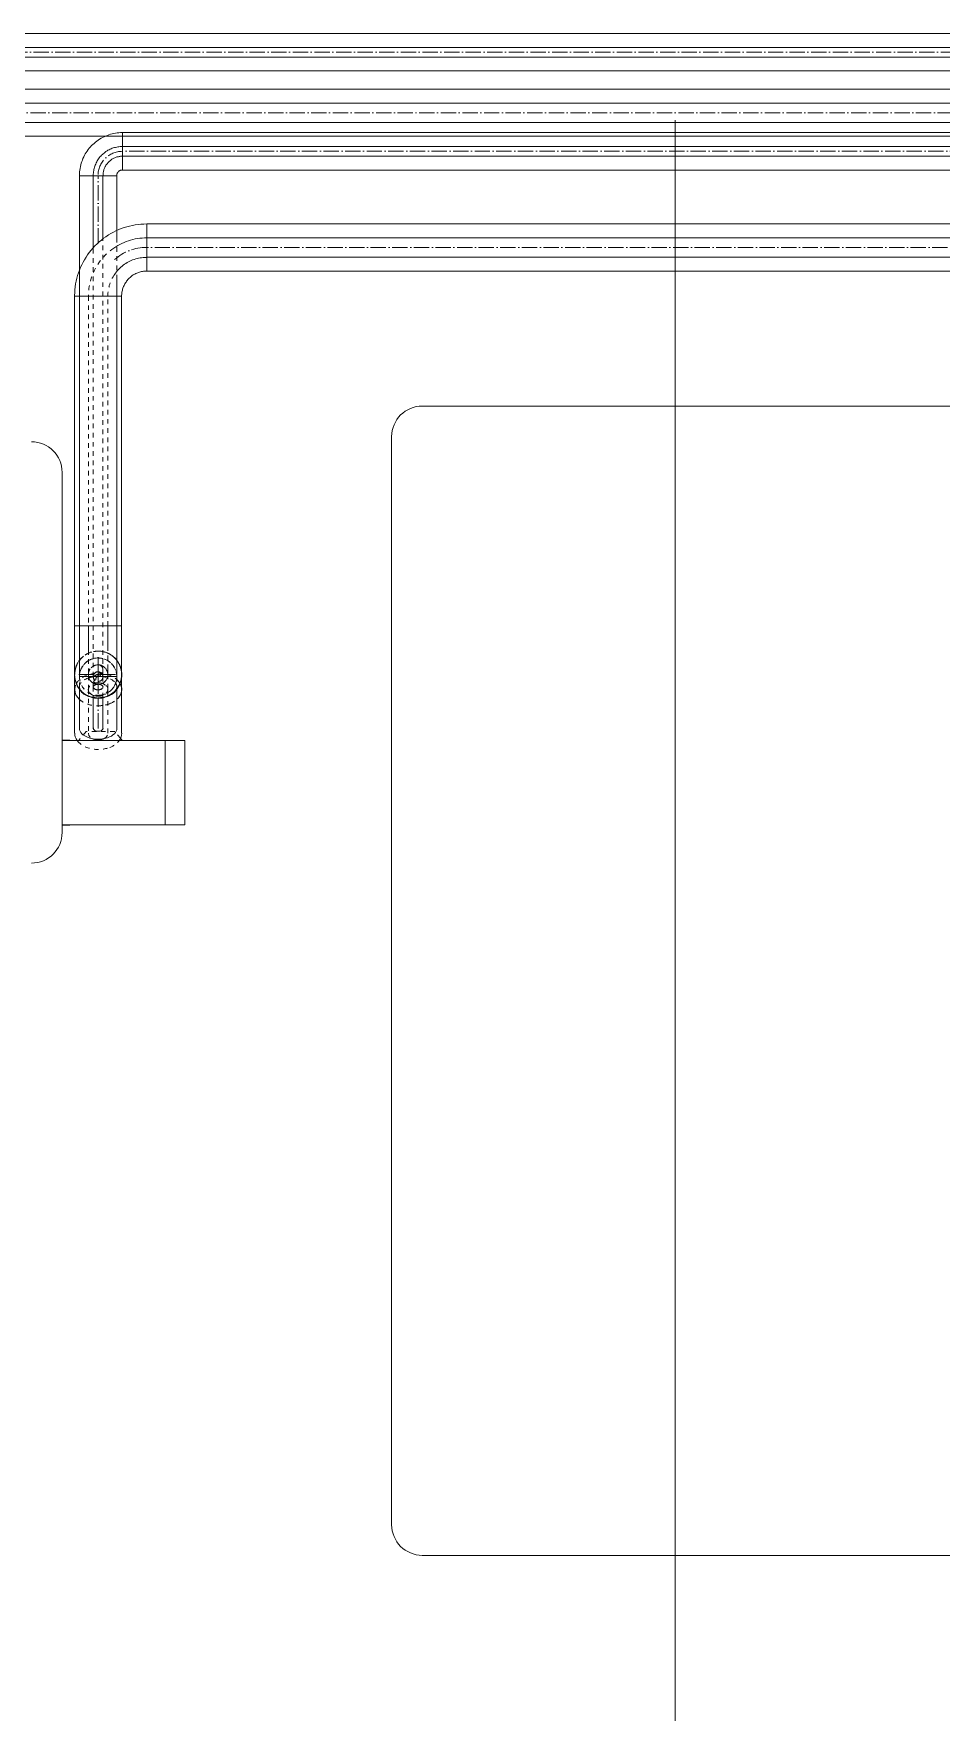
# Model space of a CAD drawing. Header units: millimetres. Extents: x -88595 to 880822, y -1054509 to -148035.
# Drawn here: x 524917 to 525509, y -279025 to -277930 of the extents above; entities that cross this region are included whole.
import ezdxf

# ---------------------------------------------------------------- set-up
doc = ezdxf.new("R2010")
doc.units = ezdxf.units.MM
for name, pattern in [('$0$ADSK_Скрыто', [6, 3, -3]), ('$1$ADSK_Скрыто', [6, 3, -3]), ('$10$ADSK_Осевая', [14, 10, -2, 0, -2]), ('$11$ADSK_Осевая', [14, 10, -2, 0, -2]), ('$2$ADSK_Скрыто', [6, 3, -3]), ('$3$ADSK_Скрыто', [6, 3, -3]), ('$4$ADSK_Скрыто', [6, 3, -3])]:
    doc.linetypes.add(name, pattern=pattern)
for name, color, linetype, lineweight in [('Изоляция', 7, 'Continuous', 18), ('Линии', 7, 'Continuous', 9), ('Марки', 7, 'Continuous', 20), ('Оборудование', 7, 'Continuous', 18), ('Трубопровод', 7, 'Continuous', 18), ('Трубопроводы', 7, 'Continuous', 18)]:
    doc.layers.add(name, color=color, linetype=linetype, lineweight=lineweight)

# ---------------------------------------------------------------- blocks, each defined once
blk = doc.blocks.new('$0$ADSK_МедьПайка_Отвод-гнутая труба - Отвод _гнутая труба_-V69-В_Координация_кровля ОВ3')
at = {"layer": 'Линии', "linetype": '$0$ADSK_Скрыто', "flags": 128}
for points in [[(11796.3, -15246.6), (11796.3, -15246.5), (11796.3, -15246.4), (11796.4, -15246.3), (11796.4, -15246.1), (11796.5, -15246), (11796.5, -15245.9), (11796.6, -15245.8), (11796.6, -15245.7), (11796.7, -15245.6), (11796.7, -15245.4), (11796.8, -15245.3), (11796.9, -15245.2), (11797, -15245.1), (11797, -15245), (11797.1, -15244.9), (11797.2, -15244.9), (11797.3, -15244.8), (11797.4, -15244.7), (11797.5, -15244.6), (11797.6, -15244.5), (11797.7, -15244.5), (11797.8, -15244.4), (11797.9, -15244.3), (11798, -15244.3), (11798.2, -15244.2), (11798.3, -15244.2), (11798.4, -15244.1), (11798.5, -15244.1), (11798.6, -15244.1), (11798.8, -15244), (11798.9, -15244), (11799, -15244), (11799.1, -15244), (11799.3, -15244), (11799.4, -15244), (11799.4, -15244)], [(11796.3, -15253.9), (11796.3, -15253.4), (11796.3, -15252.9), (11796.3, -15252.4), (11796.3, -15251.9), (11796.3, -15251.5), (11796.3, -15251.1), (11796.3, -15250.7), (11796.3, -15250.3), (11796.3, -15249.9), (11796.3, -15249.6), (11796.3, -15249.2), (11796.3, -15248.9), (11796.3, -15248.6), (11796.3, -15248.4), (11796.3, -15248.1), (11796.3, -15247.9), (11796.3, -15247.7), (11796.3, -15247.6), (11796.3, -15247.4), (11796.3, -15247.3), (11796.3, -15247.2), (11796.3, -15247.2)], [(11799.4, -15244), (11799.6, -15244), (11799.7, -15244), (11799.8, -15244), (11799.9, -15244), (11800.1, -15244), (11800.2, -15244), (11800.3, -15244.1), (11800.4, -15244.1), (11800.5, -15244.2), (11800.7, -15244.2), (11800.8, -15244.3), (11800.9, -15244.3), (11801, -15244.4), (11801.1, -15244.4), (11801.2, -15244.5), (11801.3, -15244.6), (11801.4, -15244.7), (11801.5, -15244.7), (11801.6, -15244.8), (11801.7, -15244.9), (11801.8, -15245), (11801.9, -15245.1), (11802, -15245.2), (11802, -15245.3), (11802.1, -15245.4), (11802.2, -15245.5), (11802.2, -15245.6), (11802.3, -15245.7), (11802.3, -15245.9), (11802.4, -15246), (11802.4, -15246.1), (11802.5, -15246.2), (11802.5, -15246.3), (11802.5, -15246.5), (11802.6, -15246.6)], [(11802.6, -15247.2), (11802.6, -15247.2), (11802.6, -15247.3), (11802.6, -15247.4), (11802.6, -15247.6), (11802.6, -15247.7), (11802.6, -15247.9), (11802.6, -15248.1), (11802.6, -15248.4), (11802.6, -15248.6), (11802.6, -15248.9), (11802.6, -15249.2), (11802.6, -15249.6), (11802.6, -15249.9), (11802.6, -15250.3), (11802.6, -15250.7), (11802.6, -15251.1), (11802.6, -15251.5), (11802.6, -15251.9), (11802.6, -15252.4), (11802.6, -15252.9), (11802.6, -15253.4), (11802.6, -15253.9)]]:
    blk.add_lwpolyline(points, dxfattribs=at)
at = {"layer": 'Линии', "linetype": '$0$ADSK_Скрыто'}
for radius, start, end in [(3.17, 90, 173.1216), (3.17, 180, 270), (3.18, 6.8784, 90), (3.17, 270, 0)]:
    blk.add_arc((11799.4, -15247.1), radius, start, end, dxfattribs=at)
for major_axis, start_param, end_param in [((3.17, 0), 1.705302, 4.712389), ((3.18, 0), 4.712389, 7.719476)]:
    blk.add_ellipse((11799.4, -15253.9), major_axis=major_axis, ratio=0.573576, start_param=start_param, end_param=end_param, dxfattribs=at)
blk = doc.blocks.new('$0$ADSK_МедьПайка_Отвод-гнутая труба - Отвод _гнутая труба_-V70-В_Координация_кровля ОВ3')
at = {"layer": 'Линии', "color": 134, "linetype": '$0$ADSK_Скрыто', "true_color": 0x00a6a6, "flags": 128}
for points in [[(11793.1, -15245.8), (11793.1, -15245.5), (11793.1, -15245.3), (11793.1, -15245), (11793.2, -15244.8), (11793.2, -15244.5), (11793.3, -15244.3), (11793.3, -15244), (11793.4, -15243.8), (11793.5, -15243.5), (11793.6, -15243.3), (11793.7, -15243.1), (11793.8, -15242.8), (11793.9, -15242.6), (11794.1, -15242.4), (11794.2, -15242.2), (11794.3, -15242), (11794.5, -15241.8), (11794.7, -15241.6), (11794.8, -15241.4), (11795, -15241.2), (11795.2, -15241), (11795.4, -15240.9), (11795.6, -15240.7), (11795.8, -15240.6), (11796, -15240.4), (11796.2, -15240.3), (11796.4, -15240.2), (11796.7, -15240.1), (11796.9, -15239.9), (11797.1, -15239.8), (11797.4, -15239.8), (11797.6, -15239.7), (11797.9, -15239.6), (11798.1, -15239.6), (11798.4, -15239.5), (11798.6, -15239.5), (11798.9, -15239.4), (11799.1, -15239.4), (11799.4, -15239.4), (11799.4, -15239.4)], [(11793.1, -15255.5), (11793.1, -15254.6), (11793.1, -15253.7), (11793.1, -15252.9), (11793.1, -15252.1), (11793.1, -15251.4), (11793.1, -15250.7), (11793.1, -15250), (11793.1, -15249.4), (11793.1, -15248.8), (11793.1, -15248.3), (11793.1, -15247.8), (11793.1, -15247.4), (11793.1, -15247), (11793.1, -15246.7), (11793.1, -15246.4), (11793.1, -15246.2), (11793.1, -15246), (11793.1, -15245.9), (11793.1, -15245.8), (11793.1, -15245.8)], [(11799.4, -15239.4), (11799.7, -15239.4), (11799.9, -15239.4), (11800.2, -15239.5), (11800.4, -15239.5), (11800.7, -15239.5), (11800.9, -15239.6), (11801.2, -15239.7), (11801.4, -15239.7), (11801.7, -15239.8), (11801.9, -15239.9), (11802.1, -15240), (11802.4, -15240.1), (11802.6, -15240.3), (11802.8, -15240.4), (11803, -15240.5), (11803.2, -15240.7), (11803.4, -15240.8), (11803.6, -15241), (11803.8, -15241.2), (11804, -15241.3), (11804.2, -15241.5), (11804.3, -15241.7), (11804.5, -15241.9), (11804.6, -15242.1), (11804.8, -15242.3), (11804.9, -15242.6), (11805, -15242.8), (11805.1, -15243), (11805.3, -15243.2), (11805.3, -15243.5), (11805.4, -15243.7), (11805.5, -15243.9), (11805.6, -15244.2), (11805.6, -15244.4), (11805.7, -15244.7), (11805.7, -15244.9), (11805.8, -15245.2), (11805.8, -15245.4), (11805.8, -15245.7), (11805.8, -15245.8)], [(11805.8, -15245.8), (11805.8, -15245.8), (11805.8, -15245.9), (11805.8, -15246), (11805.8, -15246.2), (11805.8, -15246.4), (11805.8, -15246.7), (11805.8, -15247), (11805.8, -15247.4), (11805.8, -15247.8), (11805.8, -15248.3), (11805.8, -15248.8), (11805.8, -15249.4), (11805.8, -15250), (11805.8, -15250.6), (11805.8, -15251.3), (11805.8, -15252), (11805.8, -15252.8), (11805.8, -15253.6), (11805.8, -15254.5), (11805.8, -15255.4), (11805.8, -15255.5)]]:
    blk.add_lwpolyline(points, dxfattribs=at)
at = {"layer": 'Линии', "color": 134, "linetype": '$0$ADSK_Скрыто', "true_color": 0x00a6a6}
for start, end in [(90, 195), (345, 90)]:
    blk.add_arc((11799.4, -15245.8), 6.35, start, end, dxfattribs=at)
for start_param, end_param in [(1.570796, 4.712389), (4.712389, 7.853982)]:
    blk.add_ellipse((11799.4, -15255.5), major_axis=(6.35, 0), ratio=0.694658, start_param=start_param, end_param=end_param, dxfattribs=at)
blk = doc.blocks.new('$0$ADSK_МедьПайка_Отвод-гнутая труба - Отвод _гнутая труба_-V80-В_Координация_кровля ОВ3')
at = {"layer": 'Линии', "color": 134, "linetype": '$0$ADSK_Скрыто', "true_color": 0x00a6a6}
for p, q in [((11795.9, -15214), (11795.5, -15214)), ((11795.9, -15214), (11795.5, -15214)), ((11803.4, -15214), (11802.9, -15214)), ((11803.4, -15214), (11802.9, -15214))]:
    blk.add_line(p, q, dxfattribs=at)
at = {"layer": 'Линии', "color": 134, "linetype": '$0$ADSK_Скрыто', "true_color": 0x00a6a6, "flags": 128}
for points in [[(11793.1, -15229.8), (11793.1, -15230.9), (11793.1, -15231.9), (11793.1, -15233), (11793.1, -15234), (11793.1, -15235), (11793.1, -15235.9), (11793.1, -15236.8), (11793.1, -15237.7), (11793.1, -15238.5), (11793.1, -15239.3), (11793.1, -15240), (11793.1, -15240.7), (11793.1, -15241.4), (11793.1, -15242)], [(11805.8, -15242.2), (11805.8, -15241.6), (11805.8, -15240.9), (11805.8, -15240.2), (11805.8, -15239.5), (11805.8, -15238.7), (11805.8, -15237.9), (11805.8, -15237), (11805.8, -15236.1), (11805.8, -15235.2), (11805.8, -15234.2), (11805.8, -15233.3), (11805.8, -15232.2), (11805.8, -15231.2), (11805.8, -15230.1)], [(11793.1, -15245.3), (11793.1, -15245.5), (11793.1, -15245.6), (11793.1, -15245.7), (11793.1, -15245.8)], [(11805.8, -15245.8), (11805.8, -15245.7), (11805.8, -15245.7), (11805.8, -15245.5), (11805.8, -15245.4)]]:
    blk.add_lwpolyline(points, dxfattribs=at)
at = {"layer": 'Линии', "color": 134, "linetype": '$0$ADSK_Скрыто', "true_color": 0x00a6a6}
for start, end in [(90, 195), (345, 90)]:
    blk.add_arc((11799.4, -15245.8), 6.35, start, end, dxfattribs=at)
at = {"layer": 'Трубопроводы', "color": 134, "true_color": 0x00a6a6, "flags": 128}
for points in [[(11793.1, -15214), (11793.1, -15215.3), (11793.1, -15216.6), (11793.1, -15217.8), (11793.1, -15219.1), (11793.1, -15220.3), (11793.1, -15221.6), (11793.1, -15222.8), (11793.1, -15224), (11793.1, -15225.2), (11793.1, -15226.4), (11793.1, -15227.5), (11793.1, -15228.7), (11793.1, -15229.8)], [(11805.8, -15230.1), (11805.8, -15229), (11805.8, -15227.8), (11805.8, -15226.7), (11805.8, -15225.5), (11805.8, -15224.3), (11805.8, -15223.1), (11805.8, -15221.9), (11805.8, -15220.7), (11805.8, -15219.4), (11805.8, -15218.2), (11805.8, -15216.9), (11805.8, -15215.6), (11805.8, -15214.4), (11805.8, -15214)], [(11793.1, -15242), (11793.1, -15242.6), (11793.1, -15243.1), (11793.1, -15243.6), (11793.1, -15244), (11793.1, -15244.4), (11793.1, -15244.8), (11793.1, -15245.1), (11793.1, -15245.3), (11793.1, -15245.5)], [(11805.8, -15245.5), (11805.8, -15245.4), (11805.8, -15245.1), (11805.8, -15244.9), (11805.8, -15244.5), (11805.8, -15244.2), (11805.8, -15243.7), (11805.8, -15243.3), (11805.8, -15242.7), (11805.8, -15242.2)]]:
    blk.add_lwpolyline(points, dxfattribs=at)
at = {"layer": 'Трубопроводы', "color": 134, "true_color": 0x00a6a6}
for start, end in [(195, 270), (270, 345)]:
    blk.add_arc((11799.4, -15245.8), 6.35, start, end, dxfattribs=at)
blk = doc.blocks.new('$0$ADSK_МедьПайка_Отвод-гнутая труба - Отвод _гнутая труба_-V77-В_Координация_кровля ОВ3')
at = {"layer": 'Линии', "color": 190, "linetype": '$0$ADSK_Скрыто', "true_color": 0x8000ff}
for p, q in [((-2.7, 15.9), (-3.1, 15.9)), ((-2.7, 15.9), (-3.1, 15.9)), ((3.1, 15.9), (2.7, 15.9)), ((3.1, 15.9), (2.7, 15.9))]:
    blk.add_line(p, q, dxfattribs=at)
at = {"layer": 'Трубопроводы', "color": 190, "true_color": 0x8000ff, "flags": 128}
for points in [[(-15.9, -3.2), (-15.1, -3.2), (-14.4, -3.1), (-13.6, -3), (-12.8, -2.9), (-12.1, -2.8), (-11.3, -2.6), (-10.6, -2.4), (-9.9, -2.2), (-9.2, -2), (-8.5, -1.7), (-7.8, -1.4), (-7.1, -1), (-6.4, -0.7), (-5.8, -0.3), (-5.1, 0.2), (-4.5, 0.6), (-3.9, 1.1), (-3.3, 1.6), (-2.8, 2.1), (-2.2, 2.6), (-1.7, 3.2), (-1.2, 3.7), (-0.7, 4.3), (-0.3, 4.9), (0.2, 5.6), (0.6, 6.2), (0.9, 6.9), (1.3, 7.6), (1.6, 8.3), (1.9, 9), (2.1, 9.7), (2.4, 10.4), (2.6, 11.1), (2.8, 11.9), (2.9, 12.6), (3, 13.4), (3.1, 14.1), (3.2, 14.9), (3.2, 15.7), (3.2, 15.9)], [(-3.2, 15.9), (-3.2, 15.4), (-3.2, 14.9), (-3.3, 14.4), (-3.3, 13.9), (-3.4, 13.4), (-3.5, 12.9), (-3.7, 12.4), (-3.8, 11.9), (-4, 11.4), (-4.2, 10.9), (-4.4, 10.5), (-4.6, 10), (-4.9, 9.6), (-5.1, 9.1), (-5.4, 8.7), (-5.7, 8.3), (-6, 7.9), (-6.3, 7.5), (-6.7, 7.1), (-7, 6.8), (-7.4, 6.4), (-7.8, 6.1), (-8.2, 5.8), (-8.6, 5.5), (-9, 5.2), (-9.4, 4.9), (-9.9, 4.7), (-10.3, 4.4), (-10.8, 4.2), (-11.3, 4), (-11.8, 3.9), (-12.2, 3.7), (-12.7, 3.6), (-13.2, 3.5), (-13.7, 3.4), (-14.2, 3.3), (-14.7, 3.2), (-15.2, 3.2), (-15.7, 3.2), (-15.9, 3.2)]]:
    blk.add_lwpolyline(points, dxfattribs=at)
blk = doc.blocks.new('$0$ADSK_МедьПайка_Отвод-гнутая труба - Отвод _гнутая труба_-V76-В_Координация_кровля ОВ3')
at = {"layer": 'Линии', "color": 134, "linetype": '$0$ADSK_Скрыто', "true_color": 0x00a6a6}
for p, q in [((-3.5, 31.8), (-4, 31.8)), ((-3.5, 31.8), (-4, 31.8)), ((4, 31.8), (3.5, 31.8)), ((4, 31.8), (3.5, 31.8))]:
    blk.add_line(p, q, dxfattribs=at)
at = {"layer": 'Линии', "color": 134, "linetype": '$0$ADSK_Скрыто', "true_color": 0x00a6a6, "flags": 128}
for points in [[(-10.2, 0.3), (-9, 1.2), (-7.8, 2.1), (-6.6, 3.1), (-5.5, 4.1), (-4.4, 5.2), (-3.4, 6.3), (-2.4, 7.5), (-1.4, 8.7), (-0.5, 9.9), (0.3, 11.2), (1.1, 12.5), (1.9, 13.8), (2.5, 15.2), (3.2, 16.5), (3.8, 17.9), (4.3, 19.4), (4.8, 20.8), (5.2, 22.3), (5.5, 23.8), (5.8, 25.3), (6, 26.8), (6.2, 28.3), (6.3, 29.8), (6.3, 31.3), (6.3, 31.8)], [(-6.4, 31.8), (-6.4, 30.7), (-6.4, 29.7), (-6.5, 28.7), (-6.7, 27.7), (-6.9, 26.7), (-7.1, 25.7), (-7.3, 24.7), (-7.6, 23.8), (-8, 22.8), (-8.4, 21.9), (-8.8, 20.9), (-9.2, 20), (-9.7, 19.1), (-10.2, 18.3)]]:
    blk.add_lwpolyline(points, dxfattribs=at)
at = {"layer": 'Трубопроводы', "color": 134, "true_color": 0x00a6a6, "flags": 128}
for points in [[(-10.2, 18.3), (-10.8, 17.4), (-11.4, 16.6), (-12, 15.8), (-12.7, 15), (-13.3, 14.3), (-14.1, 13.5), (-14.8, 12.8), (-15.6, 12.2), (-16.4, 11.5), (-17.2, 10.9), (-18, 10.4), (-18.9, 9.8), (-19.8, 9.3), (-20.7, 8.9), (-21.6, 8.5), (-22.5, 8.1), (-23.5, 7.7), (-24.5, 7.4), (-25.4, 7.1), (-26.4, 6.9), (-27.4, 6.7), (-28.4, 6.6), (-29.4, 6.5), (-30.5, 6.4), (-31.5, 6.4), (-31.7, 6.3)], [(-31.7, -6.4), (-30.2, -6.3), (-28.7, -6.2), (-27.2, -6.1), (-25.7, -5.9), (-24.2, -5.6), (-22.7, -5.3), (-21.2, -4.9), (-19.8, -4.4), (-18.3, -3.9), (-16.9, -3.3), (-15.5, -2.7), (-14.2, -2), (-12.8, -1.3), (-11.5, -0.5), (-10.2, 0.3)]]:
    blk.add_lwpolyline(points, dxfattribs=at)
blk = doc.blocks.new('$0$ADSK_Наружный блок кондиционера сплит-системы1 - AS50PHP3HRA-V46-В_Координация_кровля ОВ3')
at = {"layer": 'Линии', "linetype": '$0$ADSK_Скрыто'}
for p, q in [((415.6, -51.6), (410.8, -57.5)), ((434.4, -51.6), (415.6, -51.6)), ((438, -56), (434.4, -51.6))]:
    blk.add_line(p, q, dxfattribs=at)
at = {"layer": 'Оборудование'}
for p, q in [((400, -117.5), (400, 117.5)), ((405, -57.3), (400, -57.3)), ((405, -57.3), (400, -57.3)), ((400, -57.5), (467.2, -57.5)), ((439.2, -57.5), (438, -56)), ((480, -57.5), (467.2, -57.5)), ((467.2, -57.5), (467.2, -112.5)), ((480, -112.5), (480, -57.5)), ((467.2, -112.5), (400, -112.5)), ((400, -112.7), (405, -112.7)), ((400, -112.7), (405, -112.7)), ((467.2, -112.5), (480, -112.5))]:
    blk.add_line(p, q, dxfattribs=at)
for centre, start, end in [((380, 117.5), 360, 90), ((380, -117.5), 270, 360)]:
    blk.add_arc(centre, 20, start, end, dxfattribs=at)
blk = doc.blocks.new('$0$ADSK_Наружный блок кондиционера сплит-системы1 - AV08IMVEVA-V47-В_Координация_кровля ОВ3')
at = {"layer": 'Оборудование'}
for p, q in [((470, 375), (-470, 375)), ((-490, 355), (-490, -355)), ((-470, -375), (470, -375))]:
    blk.add_line(p, q, dxfattribs=at)
for centre, start, end in [((-470, 355), 90, 180), ((-470, -355), 180, 270)]:
    blk.add_arc(centre, 20, start, end, dxfattribs=at)

msp = doc.modelspace()

# ---------------------------------------------------------------- linework, layer by layer
at = {"layer": 'Изоляция', "color": 190, "true_color": 0x8000ff}
for p, q in [((536540.5, -277929.7), (523774.5, -277929.7)), ((523774.5, -277954), (536540.5, -277954)), ((536536.8, -277994.3), (524974.5, -277994.3)), ((524974.5, -277995.9), (524974.5, -278018.7)), ((524946.5, -278022.4), (524946.5, -278349.3)), ((524946.5, -278022.4), (524948.1, -278022.4)), ((524952.6, -278022.4), (524951, -278022.4)), ((524953.4, -278022.4), (524955.5, -278022.4)), ((524956, -278022.4), (524961.4, -278022.4)), ((524961.8, -278022.4), (524963.9, -278022.4)), ((524964.8, -278022.4), (524967.3, -278022.4)), ((524969.2, -278022.4), (524970.8, -278022.4)), ((524970.8, -278065.2), (524970.8, -278022.4)), ((524974.5, -278018.7), (536536.8, -278018.7)), ((524970.8, -278349.3), (524970.8, -278090)), ((524946.5, -278349.3), (524970.8, -278349.3))]:
    msp.add_line(p, q, dxfattribs=at)
at = {"layer": 'Изоляция', "color": 134, "true_color": 0x00a6a6}
for p, q in [((536540.5, -277966), (523786.5, -277966)), ((523786.5, -277996.7), (536584, -277996.7)), ((536567.6, -278053.9), (524990.4, -278053.9)), ((524990.4, -278053.9), (524990.4, -278082.6)), ((524990.4, -278083.1), (524990.4, -278084.1)), ((524990.4, -278084.6), (536567.6, -278084.6)), ((524943.3, -278101), (524943.3, -278316.2)), ((524943.3, -278101), (524944.8, -278101)), ((524945.3, -278101), (524946.7, -278101)), ((524949.1, -278101), (524950.9, -278101)), ((524952, -278101), (524954.7, -278101)), ((524955.2, -278101), (524962.1, -278101)), ((524962.7, -278101), (524965.3, -278101)), ((524966.4, -278101), (524968.2, -278101)), ((524969.5, -278101), (524968.3, -278101)), ((524972, -278101), (524970.8, -278101)), ((524972.5, -278101), (524973.6, -278101)), ((524974, -278316.2), (524974, -278101)), ((524944.8, -278316.2), (524943.3, -278316.2)), ((524946.7, -278316.2), (524945.3, -278316.2)), ((524950.9, -278316.2), (524949.1, -278316.2)), ((524954.7, -278316.2), (524952, -278316.2)), ((524962.1, -278316.2), (524955.2, -278316.2)), ((524965.3, -278316.2), (524962.6, -278316.2)), ((524966.3, -278316.2), (524966.8, -278316.2)), ((524968.2, -278316.2), (524966.8, -278316.2)), ((524970.8, -278316.2), (524972, -278316.2)), ((524974, -278316.2), (524972.5, -278316.2)), ((524943.3, -278357.7), (524943.3, -278386.2)), ((524974, -278386.2), (524974, -278357.7))]:
    msp.add_line(p, q, dxfattribs=at)
at = {"layer": 'Изоляция'}
for p, q in [((524946.5, -278356.1), (524946.5, -278383.1)), ((524970.8, -278383.1), (524970.8, -278356.1))]:
    msp.add_line(p, q, dxfattribs=at)
at = {"layer": 'Изоляция', "color": 190, "true_color": 0x8000ff, "flags": 128}
for points in [[(524974.5, -277994.3), (524973.4, -277994.3), (524972.3, -277994.4), (524971.2, -277994.5), (524970.1, -277994.7), (524969, -277994.9), (524967.9, -277995.1), (524966.8, -277995.4), (524965.7, -277995.7), (524964.7, -277996.1), (524963.6, -277996.5), (524962.6, -277997), (524961.6, -277997.5), (524960.6, -277998), (524959.6, -277998.6), (524958.7, -277999.2), (524957.8, -277999.9), (524956.9, -278000.5), (524956, -278001.3), (524955.2, -278002), (524954.4, -278002.8), (524953.6, -278003.6), (524952.9, -278004.5), (524952.2, -278005.4), (524951.6, -278006.3), (524950.9, -278007.2), (524950.3, -278008.2), (524949.8, -278009.1), (524949.3, -278010.1), (524948.8, -278011.2), (524948.4, -278012.2), (524948, -278013.2), (524947.7, -278014.3), (524947.4, -278015.4), (524947.1, -278016.5), (524946.9, -278017.6), (524946.7, -278018.7), (524946.6, -278019.8), (524946.5, -278020.9), (524946.5, -278022.1), (524946.5, -278022.4)], [(524970.8, -278022.4), (524970.8, -278022.2), (524970.8, -278022.1), (524970.9, -278021.9), (524970.9, -278021.8), (524970.9, -278021.6), (524970.9, -278021.5), (524971, -278021.3), (524971, -278021.2), (524971.1, -278021.1), (524971.1, -278020.9), (524971.2, -278020.8), (524971.3, -278020.6), (524971.3, -278020.5), (524971.4, -278020.4), (524971.5, -278020.3), (524971.6, -278020.1), (524971.7, -278020), (524971.8, -278019.9), (524971.9, -278019.8), (524972, -278019.7), (524972.1, -278019.6), (524972.2, -278019.5), (524972.3, -278019.4), (524972.4, -278019.3), (524972.5, -278019.2), (524972.7, -278019.2), (524972.8, -278019.1), (524972.9, -278019), (524973.1, -278019), (524973.2, -278018.9), (524973.3, -278018.9), (524973.5, -278018.8), (524973.6, -278018.8), (524973.8, -278018.7), (524973.9, -278018.7), (524974.1, -278018.7), (524974.2, -278018.7), (524974.3, -278018.7), (524974.5, -278018.7), (524974.5, -278018.7)]]:
    msp.add_lwpolyline(points, dxfattribs=at)
at = {"layer": 'Изоляция', "color": 134, "true_color": 0x00a6a6, "flags": 128}
for points in [[(524990.4, -278053.9), (524988.5, -278054), (524986.6, -278054.1), (524984.8, -278054.3), (524982.9, -278054.5), (524981.1, -278054.9), (524979.2, -278055.3), (524977.4, -278055.8), (524975.6, -278056.3), (524973.8, -278056.9), (524972.1, -278057.6), (524970.3, -278058.4), (524968.7, -278059.2), (524967, -278060.2), (524965.4, -278061.1), (524963.8, -278062.2), (524962.3, -278063.2), (524960.8, -278064.4), (524959.4, -278065.6), (524958, -278066.9), (524956.6, -278068.2), (524955.3, -278069.6), (524954.1, -278071), (524952.9, -278072.5), (524951.8, -278074), (524950.8, -278075.6), (524949.8, -278077.2), (524948.9, -278078.8), (524948, -278080.5), (524947.2, -278082.2), (524946.5, -278084), (524945.9, -278085.7), (524945.3, -278087.5), (524944.8, -278089.3), (524944.4, -278091.2), (524944, -278093), (524943.7, -278094.9), (524943.5, -278096.8), (524943.4, -278098.6), (524943.3, -278100.5), (524943.3, -278101)], [(524974, -278101), (524974, -278100.4), (524974.1, -278099.7), (524974.1, -278099.1), (524974.2, -278098.4), (524974.3, -278097.8), (524974.5, -278097.1), (524974.6, -278096.5), (524974.8, -278095.9), (524975.1, -278095.2), (524975.3, -278094.6), (524975.6, -278094), (524975.9, -278093.5), (524976.2, -278092.9), (524976.5, -278092.3), (524976.9, -278091.8), (524977.3, -278091.2), (524977.7, -278090.7), (524978.1, -278090.2), (524978.5, -278089.7), (524979, -278089.3), (524979.5, -278088.8), (524980, -278088.4), (524980.5, -278088), (524981, -278087.6), (524981.5, -278087.2), (524982.1, -278086.9), (524982.7, -278086.6), (524983.3, -278086.3), (524983.9, -278086), (524984.5, -278085.7), (524985.1, -278085.5), (524985.7, -278085.3), (524986.3, -278085.1), (524987, -278085), (524987.6, -278084.9), (524988.3, -278084.8), (524988.9, -278084.7), (524989.6, -278084.6), (524990.2, -278084.6), (524990.4, -278084.6)], [(524943.3, -278316.2), (524943.3, -278317.5), (524943.3, -278318.8), (524943.3, -278320), (524943.3, -278321.3), (524943.3, -278322.5), (524943.3, -278323.8), (524943.3, -278325), (524943.3, -278326.2), (524943.3, -278327.4), (524943.3, -278328.6), (524943.3, -278329.7), (524943.3, -278330.9), (524943.3, -278332), (524943.3, -278333.1), (524943.3, -278334.1), (524943.3, -278335.2), (524943.3, -278336.2), (524943.3, -278337.2), (524943.3, -278338.1), (524943.3, -278339), (524943.3, -278339.9), (524943.3, -278340.7), (524943.3, -278341.5), (524943.3, -278342.2), (524943.3, -278342.9), (524943.3, -278343.6), (524943.3, -278344.2), (524943.3, -278344.8), (524943.3, -278345.3), (524943.3, -278345.8), (524943.3, -278346.2), (524943.3, -278346.6), (524943.3, -278347), (524943.3, -278347.3), (524943.3, -278347.5), (524943.3, -278347.7), (524943.3, -278347.8), (524943.3, -278347.9), (524943.3, -278348)], [(524974, -278348), (524974, -278347.9), (524974, -278347.9), (524974, -278347.7), (524974, -278347.6), (524974, -278347.3), (524974, -278347.1), (524974, -278346.7), (524974, -278346.4), (524974, -278345.9), (524974, -278345.5), (524974, -278344.9), (524974, -278344.4), (524974, -278343.8), (524974, -278343.1), (524974, -278342.4), (524974, -278341.7), (524974, -278340.9), (524974, -278340.1), (524974, -278339.2), (524974, -278338.3), (524974, -278337.4), (524974, -278336.4), (524974, -278335.5), (524974, -278334.4), (524974, -278333.4), (524974, -278332.3), (524974, -278331.2), (524974, -278330), (524974, -278328.9), (524974, -278327.7), (524974, -278326.5), (524974, -278325.3), (524974, -278324.1), (524974, -278322.9), (524974, -278321.6), (524974, -278320.4), (524974, -278319.1), (524974, -278317.8), (524974, -278316.6), (524974, -278316.2)], [(524943.3, -278347.4), (524943.4, -278346.7), (524943.4, -278346.1), (524943.5, -278345.5), (524943.6, -278344.9), (524943.8, -278344.3), (524943.9, -278343.7), (524944.1, -278343.1)], [(524973.4, -278343.6), (524973.5, -278344.2), (524973.7, -278344.8), (524973.8, -278345.4), (524973.9, -278346), (524973.9, -278346.6), (524974, -278347.2), (524974, -278347.8)], [(524943.3, -278357.7), (524943.3, -278356.8), (524943.3, -278355.9), (524943.3, -278355.1), (524943.3, -278354.3), (524943.3, -278353.6), (524943.3, -278352.9), (524943.3, -278352.2), (524943.3, -278351.6), (524943.3, -278351), (524943.3, -278350.5), (524943.3, -278350), (524943.3, -278349.6), (524943.3, -278349.2), (524943.3, -278348.9), (524943.3, -278348.6), (524943.3, -278348.4), (524943.3, -278348.2)], [(524974, -278348.2), (524974, -278348.4), (524974, -278348.6), (524974, -278348.9), (524974, -278349.2), (524974, -278349.6), (524974, -278350), (524974, -278350.5), (524974, -278351), (524974, -278351.6), (524974, -278352.2), (524974, -278352.8), (524974, -278353.5), (524974, -278354.3), (524974, -278355), (524974, -278355.8), (524974, -278356.7), (524974, -278357.6), (524974, -278357.7)]]:
    msp.add_lwpolyline(points, dxfattribs=at)
at = {"layer": 'Изоляция', "color": 134, "true_color": 0x00a6a6}
for radius, start, end in [(15.3, 160.6284, 180), (15.4, 165, 180), (15.4, 165, 180), (15.4, 0, 19.3656), (15.3, 0, 15), (15.3, 0, 15), (15.4, 172.0473, 180), (15.4, 180, 197.0356), (15.4, 180, 216.9677), (15.4, 180, 217.4562), (15.4, 180, 270), (15.4, 270, 0), (15.4, 323.1223, 0), (15.3, 322.639, 0), (15.4, 342.9646, 0), (15.4, 0, 7.9513), (15.4, 213.5467, 260.6124), (15.3, 279.3876, 326.4554)]:
    msp.add_arc((524958.7, -278348), radius, start, end, dxfattribs=at)
at = {"layer": 'Изоляция'}
for start, end in [(261.4724, 270), (270, 278.5272)]:
    msp.add_arc((524958.7, -278349.3), 12.2, start, end, dxfattribs=at)
at = {"layer": 'Изоляция', "color": 134, "true_color": 0x00a6a6}
for centre, major_axis, start_param, end_param in [((524958.7, -278357.7), (15.3, 0), 2.879793, 3.665191), ((524958.7, -278357.7), (15.4, 0), 2.879793, 3.141593), ((524958.7, -278357.7), (15.4, 0), 5.759587, 6.544985), ((524958.7, -278357.7), (15.3, 0), 0, 0.261799), ((524958.7, -278357.7), (15.3, 0), 3.141593, 3.79759), ((524958.7, -278357.7), (15.3, 0), 3.665191, 3.79759), ((524958.7, -278357.7), (15.4, 0), 5.759587, 6.283185), ((524958.7, -278386.2), (15.3, 0), 3.141593, 3.602983), ((524958.7, -278386.2), (15.4, 0), 5.821795, 6.283185)]:
    msp.add_ellipse(centre, major_axis=major_axis, ratio=0.694658, start_param=start_param, end_param=end_param, dxfattribs=at)
at = {"layer": 'Изоляция'}
for centre, start_param, end_param in [((524958.7, -278356.1), 3.141593, 3.665191), ((524958.7, -278356.1), 3.141593, 4.403896), ((524958.7, -278356.1), 3.665191, 4.403896), ((524958.7, -278356.1), 5.020882, 6.283185), ((524958.7, -278356.1), 5.020882, 5.235988), ((524958.7, -278356.1), 5.235988, 6.283185), ((524958.7, -278383.1), 3.141593, 3.665191), ((524958.7, -278383.1), 3.665191, 5.235988), ((524958.7, -278383.1), 5.235988, 6.283185)]:
    msp.add_ellipse(centre, major_axis=(12.2, 0), ratio=0.573576, start_param=start_param, end_param=end_param, dxfattribs=at)
at = {"layer": 'Линии', "color": 190, "linetype": '$1$ADSK_Скрыто', "true_color": 0x8000ff}
for p, q in [((524974.5, -277994.3), (524974.5, -277995.9)), ((524974.5, -277995.9), (524974.5, -277994.3)), ((524974.5, -277994.7), (524974.5, -277994.3)), ((524951, -278022.4), (524948.1, -278022.4)), ((524948.1, -278022.4), (524951.1, -278022.4)), ((524953.3, -278022.4), (524952.6, -278022.4)), ((524952.6, -278022.4), (524953.4, -278022.4)), ((524955.9, -278022.4), (524955.5, -278022.4)), ((524955.5, -278022.4), (524956, -278022.4)), ((524955.9, -278022.4), (524955.6, -278022.4)), ((524961.7, -278022.4), (524961.4, -278022.4)), ((524961.8, -278022.4), (524961.4, -278022.4)), ((524961.4, -278022.4), (524961.8, -278022.4)), ((524963.9, -278022.4), (524964.7, -278022.4)), ((524964.7, -278022.4), (524964, -278022.4)), ((524969.2, -278022.4), (524967.3, -278022.4)), ((524967.4, -278022.4), (524969.2, -278022.4)), ((524968.2, -278022.4), (524969.2, -278022.4)), ((524955.5, -278070.2), (524955.5, -278347)), ((524961.8, -278347), (524961.8, -278064.8)), ((524970.8, -278090), (524970.8, -278065.2))]:
    msp.add_line(p, q, dxfattribs=at)
at = {"layer": 'Линии', "color": 134, "linetype": '$1$ADSK_Скрыто', "true_color": 0x00a6a6}
for p, q in [((524990.4, -278082.6), (524990.4, -278083)), ((524990.4, -278084.1), (524990.4, -278084.6)), ((524945.4, -278101), (524944.7, -278101)), ((524944.8, -278101), (524945.3, -278101)), ((524949, -278101), (524946.6, -278101)), ((524946.7, -278101), (524949.1, -278101)), ((524951.9, -278101), (524951, -278101)), ((524951, -278101), (524952, -278101)), ((524952.3, -278101), (524952.3, -278316.2)), ((524955.2, -278101), (524954.7, -278101)), ((524955.2, -278101), (524954.7, -278101)), ((524954.7, -278101), (524955.2, -278101)), ((524962.6, -278101), (524962.1, -278101)), ((524962.6, -278101), (524962.1, -278101)), ((524962.1, -278101), (524962.6, -278101)), ((524965, -278316.2), (524965, -278101)), ((524965.3, -278101), (524966.3, -278101)), ((524966.3, -278101), (524965.4, -278101)), ((524970.7, -278101), (524969.5, -278101)), ((524969.6, -278101), (524970.7, -278101)), ((524972.6, -278101), (524972, -278101)), ((524972.1, -278101), (524972.5, -278101)), ((524974, -278101), (524973.7, -278101)), ((524944.7, -278316.2), (524945.4, -278316.2)), ((524945.3, -278316.2), (524944.8, -278316.2)), ((524946.6, -278316.2), (524949, -278316.2)), ((524949.1, -278316.2), (524946.7, -278316.2)), ((524951, -278316.2), (524951.9, -278316.2)), ((524952, -278316.2), (524951, -278316.2)), ((524954.7, -278316.2), (524955.2, -278316.2)), ((524954.7, -278316.2), (524955.2, -278316.2)), ((524955.2, -278316.2), (524954.7, -278316.2)), ((524962.1, -278316.2), (524962.6, -278316.2)), ((524962.1, -278316.2), (524962.6, -278316.2)), ((524962.6, -278316.2), (524962.1, -278316.2)), ((524966.3, -278316.2), (524965.3, -278316.2)), ((524965.4, -278316.2), (524966.3, -278316.2)), ((524970.7, -278316.2), (524968.2, -278316.2)), ((524968.4, -278316.2), (524970.7, -278316.2)), ((524972, -278316.2), (524972.6, -278316.2)), ((524972.5, -278316.2), (524972, -278316.2)), ((524943.3, -278347.4), (524943.3, -278347.4)), ((524952.3, -278357.7), (524952.3, -278386.2)), ((524965, -278386.2), (524965, -278357.7))]:
    msp.add_line(p, q, dxfattribs=at)
at = {"layer": 'Линии', "linetype": '$1$ADSK_Скрыто'}
for p, q in [((524955.5, -278356.1), (524955.5, -278362.9)), ((524961.8, -278362.9), (524961.8, -278356.1))]:
    msp.add_line(p, q, dxfattribs=at)
at = {"layer": 'Линии', "color": 190, "linetype": '$4$ADSK_Скрыто', "true_color": 0x8000ff, "flags": 128}
msp.add_lwpolyline([(524971.1, -278021.1), (524971.1, -278020.9), (524971.2, -278020.8), (524971.3, -278020.6), (524971.3, -278020.5), (524971.4, -278020.4), (524971.5, -278020.3), (524971.6, -278020.1), (524971.7, -278020), (524971.8, -278019.9), (524971.9, -278019.8), (524972, -278019.7), (524972.1, -278019.6), (524972.2, -278019.5), (524972.3, -278019.4), (524972.4, -278019.3), (524972.5, -278019.2), (524972.7, -278019.2), (524972.8, -278019.1), (524972.9, -278019), (524973.1, -278019), (524973.2, -278018.9), (524973.3, -278018.9)], dxfattribs=at)
at = {"layer": 'Линии', "color": 134, "linetype": '$4$ADSK_Скрыто', "true_color": 0x00a6a6, "flags": 128}
for points in [[(524944.1, -278343.1), (524944.3, -278342.6), (524944.5, -278342), (524944.8, -278341.4), (524945, -278340.9), (524945.3, -278340.3), (524945.7, -278339.8), (524946, -278339.3), (524946.3, -278338.8), (524946.7, -278338.3), (524947.1, -278337.8), (524947.5, -278337.4), (524948, -278337), (524948.4, -278336.5), (524948.9, -278336.1), (524949.4, -278335.8), (524949.9, -278335.4), (524950.4, -278335.1), (524950.9, -278334.7), (524951.4, -278334.4), (524952, -278334.2), (524952.5, -278333.9), (524953.1, -278333.7), (524953.7, -278333.4), (524954.3, -278333.3), (524954.9, -278333.1), (524955.4, -278333), (524956.1, -278332.8), (524956.7, -278332.7), (524957.3, -278332.7), (524957.9, -278332.6), (524958.5, -278332.6), (524958.7, -278332.6)], [(524958.7, -278332.6), (524959.3, -278332.6), (524959.9, -278332.7), (524960.5, -278332.7), (524961.1, -278332.8), (524961.7, -278332.9), (524962.3, -278333.1), (524962.9, -278333.2), (524963.5, -278333.4), (524964.1, -278333.6), (524964.6, -278333.8), (524965.2, -278334.1), (524965.7, -278334.4), (524966.3, -278334.6), (524966.8, -278335), (524967.3, -278335.3), (524967.8, -278335.7), (524968.3, -278336), (524968.8, -278336.4), (524969.2, -278336.8), (524969.7, -278337.3), (524970.1, -278337.7), (524970.5, -278338.2), (524970.9, -278338.7), (524971.2, -278339.2), (524971.6, -278339.7), (524971.9, -278340.2), (524972.2, -278340.7), (524972.5, -278341.3), (524972.7, -278341.8), (524973, -278342.4), (524973.2, -278343), (524973.4, -278343.6)]]:
    msp.add_lwpolyline(points, dxfattribs=at)
at = {"layer": 'Линии', "linetype": '$4$ADSK_Скрыто', "flags": 128}
for points in [[(524946.5, -278348.3), (524946.6, -278347.9), (524946.6, -278347.4), (524946.7, -278346.9), (524946.8, -278346.4), (524947, -278346), (524947.1, -278345.5), (524947.3, -278345), (524947.4, -278344.6), (524947.6, -278344.1), (524947.9, -278343.7), (524948.1, -278343.3), (524948.3, -278342.9), (524948.6, -278342.5), (524948.9, -278342.1), (524949.2, -278341.7), (524949.5, -278341.3), (524949.8, -278340.9), (524950.2, -278340.6), (524950.5, -278340.3), (524950.9, -278339.9), (524951.3, -278339.6), (524951.7, -278339.4), (524952.1, -278339.1), (524952.5, -278338.8), (524952.9, -278338.6), (524953.4, -278338.4), (524953.8, -278338.2), (524954.2, -278338), (524954.7, -278337.8), (524955.2, -278337.7), (524955.6, -278337.5), (524956.1, -278337.4), (524956.6, -278337.3), (524957.1, -278337.3), (524957.6, -278337.2), (524958, -278337.2), (524958.5, -278337.2), (524958.7, -278337.2)], [(524958.7, -278337.2), (524959.1, -278337.2), (524959.6, -278337.2), (524960.1, -278337.2), (524960.6, -278337.3), (524961.1, -278337.4), (524961.6, -278337.5), (524962, -278337.6), (524962.5, -278337.8), (524962.9, -278337.9), (524963.4, -278338.1), (524963.8, -278338.3), (524964.3, -278338.5), (524964.7, -278338.8), (524965.1, -278339), (524965.5, -278339.3), (524965.9, -278339.6), (524966.3, -278339.9), (524966.7, -278340.2), (524967, -278340.5), (524967.4, -278340.8), (524967.7, -278341.2), (524968, -278341.6), (524968.3, -278342), (524968.6, -278342.3), (524968.9, -278342.8), (524969.2, -278343.2), (524969.4, -278343.6), (524969.6, -278344), (524969.8, -278344.5), (524970, -278344.9), (524970.2, -278345.4), (524970.3, -278345.8), (524970.5, -278346.3), (524970.6, -278346.8), (524970.7, -278347.3), (524970.7, -278347.7), (524970.8, -278348.2)], [(524946.5, -278356.1), (524946.5, -278355.6), (524946.5, -278355.1), (524946.5, -278354.6), (524946.5, -278354.1), (524946.5, -278353.7), (524946.5, -278353.3), (524946.5, -278352.9), (524946.5, -278352.5), (524946.5, -278352.1), (524946.5, -278351.8), (524946.5, -278351.4), (524946.5, -278351.1), (524946.5, -278350.8), (524946.5, -278350.6), (524946.5, -278350.3), (524946.5, -278350.1), (524946.5, -278349.9), (524946.5, -278349.8), (524946.5, -278349.6), (524946.5, -278349.5), (524946.5, -278349.4), (524946.5, -278349.4)], [(524970.8, -278349.4), (524970.8, -278349.4), (524970.8, -278349.5), (524970.8, -278349.6), (524970.8, -278349.8), (524970.8, -278349.9), (524970.8, -278350.1), (524970.8, -278350.3), (524970.8, -278350.6), (524970.8, -278350.8), (524970.8, -278351.1), (524970.8, -278351.4), (524970.8, -278351.8), (524970.8, -278352.1), (524970.8, -278352.5), (524970.8, -278352.9), (524970.8, -278353.3), (524970.8, -278353.7), (524970.8, -278354.1), (524970.8, -278354.6), (524970.8, -278355.1), (524970.8, -278355.6), (524970.8, -278356.1)]]:
    msp.add_lwpolyline(points, dxfattribs=at)
at = {"layer": 'Линии', "color": 134, "linetype": '$2$ADSK_Скрыто', "true_color": 0x00a6a6}
for centre, radius, start, end in [((524958.7, -278348), 15.3, 90, 160.4464), ((524958.7, -278348), 15.4, 90, 160.4428), ((524958.7, -278348), 15.4, 90, 147.7246), ((524958.7, -278348), 15.4, 32.2754, 90), ((524958.7, -278348), 15.4, 19.5641, 90), ((524958.7, -278348), 15.3, 19.5511, 90), ((524958.7, -278348), 15.3, 148.7177, 171.8573), ((524958.7, -278348), 6.35, 0, 180), ((524958.7, -278344.8), 3.17, 270, 90), ((524958.7, -278348), 15.4, 8.1413, 31.2823), ((524958.7, -278348), 15.3, 197.2256, 213.3567), ((524958.7, -278348), 6.35, 180, 0), ((524958.7, -278351.1), 3.17, 90, 270), ((524958.7, -278348), 15.4, 326.6454, 342.7746), ((524958.7, -278348), 15.4, 217.6417, 220.8313), ((524958.7, -278348), 15.3, 223.6706, 226.3114), ((524958.7, -278348), 15.4, 229.159, 234.5914), ((524958.7, -278348), 15.4, 238.5595, 240.7777), ((524958.7, -278348), 15.3, 242.9958, 248.1256), ((524958.7, -278348), 15.4, 254.7283, 255.0522), ((524958.7, -278348), 15.4, 256.8707, 260.105), ((524958.7, -278348), 15.4, 260.8024, 270), ((524958.7, -278348), 15.4, 270, 279.1976), ((524958.7, -278348), 15.4, 279.949, 283.1224), ((524958.7, -278348), 15.4, 284.9377, 285.2413), ((524958.7, -278348), 15.4, 291.8754, 296.9948), ((524958.7, -278348), 15.4, 299.2078, 301.419), ((524958.7, -278348), 15.4, 305.4016, 310.8313), ((524958.7, -278348), 15.4, 313.6706, 316.3114), ((524958.7, -278348), 15.4, 319.159, 322.4534)]:
    msp.add_arc(centre, radius, start, end, dxfattribs=at)
at = {"layer": 'Линии', "linetype": '$2$ADSK_Скрыто'}
for centre, radius, start, end in [((524958.7, -278349.3), 12.2, 90, 180), ((524958.7, -278349.3), 12.2, 90, 178.2063), ((524958.7, -278349.3), 12.2, 90, 177.9081), ((524958.7, -278349.3), 12.2, 0, 90), ((524958.7, -278349.3), 12.2, 48.0298, 90), ((524958.7, -278349.3), 12.2, 2.0874, 90), ((524958.7, -278349.3), 12.2, 1.7937, 45), ((524958.7, -278349.3), 12.2, 180, 261.2328), ((524958.7, -278349.3), 12.2, 180, 269.0954), ((524958.7, -278349.3), 12.2, 180, 270), ((524958.7, -278349.3), 3.17, 0, 180), ((524958.7, -278349.3), 3.17, 180, 0), ((524958.7, -278350.9), 1.59, 90, 270), ((524958.7, -278347.7), 1.59, 270, 90), ((524958.7, -278349.3), 12.2, 270, 0), ((524958.7, -278349.3), 12.2, 278.7668, 0), ((524958.7, -278349.3), 12.2, 315, 0), ((524958.7, -278349.3), 12.2, 270.9046, 311.9702)]:
    msp.add_arc(centre, radius, start, end, dxfattribs=at)
at = {"layer": 'Линии', "color": 134, "linetype": '$3$ADSK_Скрыто', "true_color": 0x00a6a6}
for centre, major_axis, start_param, end_param in [((524958.7, -278357.7), (15.3, 0), 2.094395, 2.879793), ((524958.7, -278357.7), (15.3, 0), 0.523599, 2.094395), ((524958.7, -278357.7), (6.35, 0), 1.570796, 3.141593), ((524958.7, -278357.7), (6.35, 0), 0, 1.570796), ((524958.7, -278357.7), (15.3, 0), 0.261799, 0.523599), ((524958.7, -278357.7), (15.4, 0), 3.800831, 5.235988), ((524958.7, -278357.7), (15.4, 0), 3.800831, 4.712389), ((524958.7, -278357.7), (6.35, 0), 3.141593, 4.712389), ((524958.7, -278357.7), (6.35, 0), 4.712389, 6.283185), ((524958.7, -278357.7), (15.3, 0), 4.712389, 5.235988), ((524958.7, -278357.7), (15.4, 0), 5.235988, 5.759587), ((524958.7, -278357.7), (15.3, 0), 5.270963, 5.759587), ((524958.7, -278386.2), (6.35, 0), 3.141593, 4.038511), ((524958.7, -278386.2), (6.35, 0), 5.386267, 6.283185), ((524958.7, -278386.2), (15.3, 0), 3.606224, 3.665191), ((524958.7, -278386.2), (15.3, 0), 3.665191, 5.235988), ((524958.7, -278386.2), (6.35, 0), 4.103761, 4.18879), ((524958.7, -278386.2), (6.35, 0), 5.235988, 5.321017), ((524958.7, -278386.2), (15.4, 0), 5.235988, 5.818554)]:
    msp.add_ellipse(centre, major_axis=major_axis, ratio=0.694658, start_param=start_param, end_param=end_param, dxfattribs=at)
at = {"layer": 'Линии', "linetype": '$3$ADSK_Скрыто'}
for major_axis, start_param, end_param in [((12.2, 0), 2.094395, 3.141593), ((12.2, 0), 1.832596, 2.094395), ((3.17, 0), 1.705302, 3.141593), ((12.2, 0), 1.389661, 1.751931), ((3.17, 0), 0, 1.436291), ((12.2, 0), 0.523599, 1.308997), ((12.2, 0), 0, 0.523599), ((12.2, 0), 4.407982, 5.016795), ((12.2, 0), 4.407982, 4.712389), ((3.17, 0), 3.141593, 4.712389), ((3.17, 0), 4.712389, 6.283185), ((12.2, 0), 4.712389, 5.016795)]:
    msp.add_ellipse((524958.7, -278356.1), major_axis=major_axis, ratio=0.573576, start_param=start_param, end_param=end_param, dxfattribs=at)
at = {"layer": 'Марки'}
for p, q in [((525335.3, -277986.1), (525335.3, -279353.6)), ((525335.3, -278069.3), (525335.3, -279715.7))]:
    msp.add_line(p, q, dxfattribs=at)
at = {"layer": 'Трубопровод', "color": 190, "true_color": 0x8000ff}
for p, q in [((536540.5, -277938.7), (523774.5, -277938.7)), ((523774.5, -277945), (536540.5, -277945)), ((536536.8, -278003.3), (524974.5, -278003.3)), ((524974.5, -278009.7), (536536.8, -278009.7)), ((524955.5, -278022.4), (524955.5, -278070.2)), ((524961.8, -278064.8), (524961.8, -278022.4)), ((524955.5, -278347.1), (524955.5, -278349.3)), ((524961.8, -278349.3), (524961.8, -278347.1))]:
    msp.add_line(p, q, dxfattribs=at)
at = {"layer": 'Трубопровод', "color": 190, "linetype": '$10$ADSK_Осевая', "true_color": 0x8000ff}
for p, q in [((523774.5, -277941.8), (536540.5, -277941.8)), ((536536.8, -278006.5), (524974.5, -278006.5)), ((524958.7, -278066.7), (524958.7, -278022.4))]:
    msp.add_line(p, q, dxfattribs=at)
at = {"layer": 'Трубопровод', "color": 134, "true_color": 0x00a6a6}
for p, q in [((536584, -277975), (523786.5, -277975)), ((523786.5, -277987.7), (536584, -277987.7)), ((536567.6, -278062.9), (524990.4, -278062.9)), ((524990.4, -278075.6), (536567.6, -278075.6))]:
    msp.add_line(p, q, dxfattribs=at)
at = {"layer": 'Трубопровод', "color": 134, "linetype": '$10$ADSK_Осевая', "true_color": 0x00a6a6}
for p, q in [((523786.5, -277981.4), (536584, -277981.4)), ((536567.6, -278069.3), (524990.4, -278069.3)), ((524958.7, -278360.7), (524958.7, -278335.3)), ((524946, -278348), (524971.4, -278348))]:
    msp.add_line(p, q, dxfattribs=at)
at = {"layer": 'Трубопровод', "linetype": '$10$ADSK_Осевая'}
for p, q in [((524958.7, -278355.7), (524958.7, -278343)), ((524952.3, -278349.3), (524965, -278349.3)), ((524958.7, -278383.1), (524958.7, -278363.3))]:
    msp.add_line(p, q, dxfattribs=at)
at = {"layer": 'Трубопровод'}
for p, q in [((524955.5, -278362.9), (524955.5, -278383.1)), ((524961.8, -278383.1), (524961.8, -278362.9))]:
    msp.add_line(p, q, dxfattribs=at)
for major_axis, start_param, end_param in [((3.17, 0), 2.879793, 3.141593), ((3.17, 0), 3.141593, 4.712389), ((3.17, 0), 4.712389, 6.283185), ((3.18, 0), 0, 0.261799)]:
    msp.add_ellipse((524958.7, -278383.1), major_axis=major_axis, ratio=0.573576, start_param=start_param, end_param=end_param, dxfattribs=at)
at = {"layer": 'Трубопровод', "color": 134, "true_color": 0x00a6a6}
for start_param, end_param in [(4.18879, 4.712389), (4.712389, 5.235988)]:
    msp.add_ellipse((524958.7, -278386.2), major_axis=(6.35, 0), ratio=0.694658, start_param=start_param, end_param=end_param, dxfattribs=at)
at = {"layer": 'Трубопроводы', "color": 190, "linetype": '$11$ADSK_Осевая', "true_color": 0x8000ff}
msp.add_arc((524974.5, -278022.4), 15.9, 90, 180, dxfattribs=at)
at = {"layer": 'Трубопроводы', "color": 134, "linetype": '$11$ADSK_Осевая', "true_color": 0x00a6a6}
msp.add_arc((524990.4, -278101), 31.8, 90, 131.1553, dxfattribs=at)

# ---------------------------------------------------------------- block references
at = {"layer": 'Линии', "color": 190, "linetype": '$0$ADSK_Скрыто', "true_color": 0x8000ff, "rotation": 180}
msp.add_blockref('$0$ADSK_МедьПайка_Отвод-гнутая труба - Отвод _гнутая труба_-V77-В_Координация_кровля ОВ3', (524958.7, -278006.5), dxfattribs=at)
at = {"layer": 'Линии', "color": 134, "linetype": '$0$ADSK_Скрыто', "true_color": 0x00a6a6, "rotation": 180}
msp.add_blockref('$0$ADSK_МедьПайка_Отвод-гнутая труба - Отвод _гнутая труба_-V76-В_Координация_кровля ОВ3', (524958.7, -278069.3), dxfattribs=at)
at = {"layer": 'Линии', "linetype": '$0$ADSK_Скрыто'}
for name, p in [('$0$ADSK_Наружный блок кондиционера сплит-системы1 - AS50PHP3HRA-V46-В_Координация_кровля ОВ3', (524535.2, -278333.5)), ('$0$ADSK_Наружный блок кондиционера сплит-системы1 - AV08IMVEVA-V47-В_Координация_кровля ОВ3', (525640.3, -278547.7)), ('$0$ADSK_МедьПайка_Отвод-гнутая труба - Отвод _гнутая труба_-V69-В_Координация_кровля ОВ3', (513159.2, -263102.2))]:
    msp.add_blockref(name, p, dxfattribs=at)
at = {"layer": 'Линии', "color": 134, "linetype": '$0$ADSK_Скрыто', "true_color": 0x00a6a6}
for name in ['$0$ADSK_МедьПайка_Отвод-гнутая труба - Отвод _гнутая труба_-V80-В_Координация_кровля ОВ3', '$0$ADSK_МедьПайка_Отвод-гнутая труба - Отвод _гнутая труба_-V70-В_Координация_кровля ОВ3']:
    msp.add_blockref(name, (513159.2, -263102.2), dxfattribs=at)

doc.saveas('drawing.dxf')
